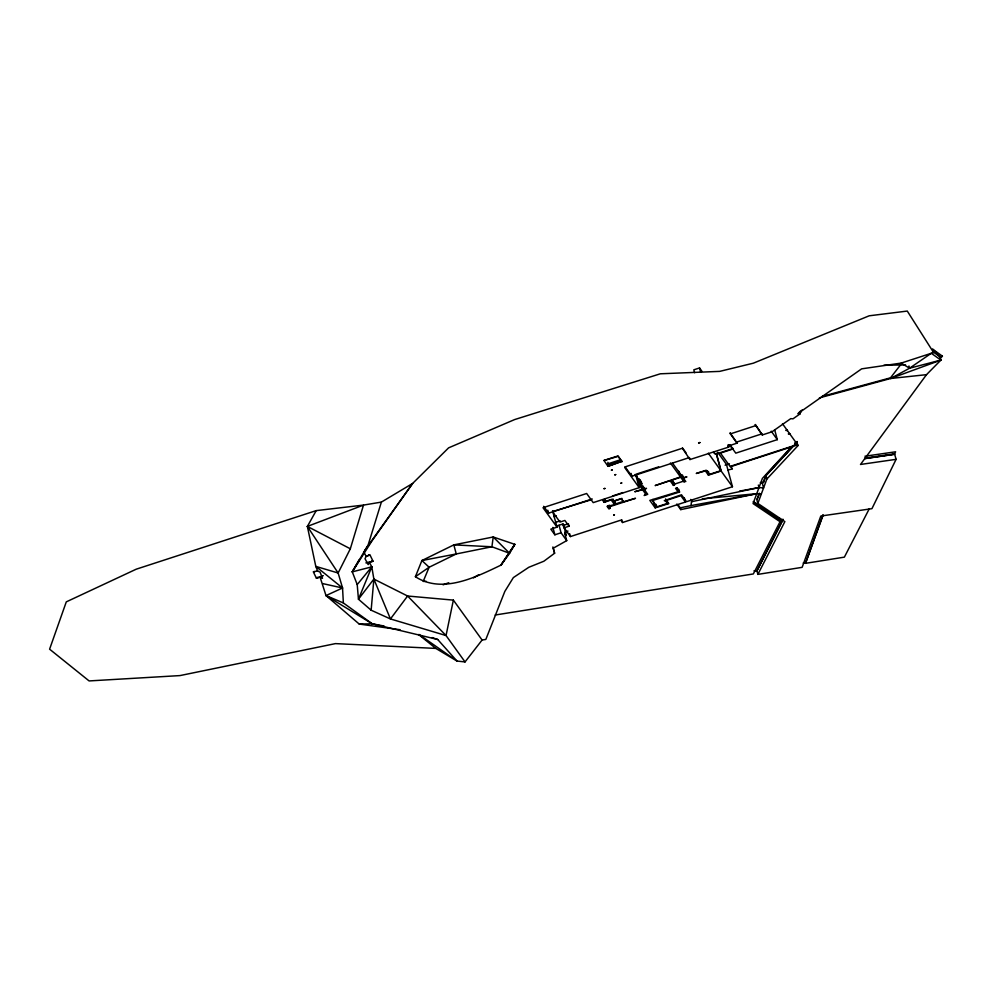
<?xml version="1.0" encoding="UTF-8"?>
<svg xmlns="http://www.w3.org/2000/svg" width="992" height="992" viewBox="0 0 992 992"><rect width="100%" height="100%" fill="white"/><g stroke="black" fill="none" stroke-linecap="round" stroke-linejoin="round"><path stroke-width="1.49" d="M608.431 464.665L607.848 463.859L619.516 460.052L620.124 460.71L608.431 464.665L607.86 462.322M620.149 460.362C618.971 461.801 622.356 460.66 619.963 461.069M552.904 546.939L554.602 553.238L543.864 561.236L528.798 567.288L513.348 577.604L504.829 591.418L485.832 639.443L482.1 640.026L465.037 661.924L446.04 635.55L390.451 618.946L371.144 610.204L373.872 579.08L371.802 566.854L369.371 562.328L373.029 561.224L365.887 562.886M677.883 504.519L680.264 507.842L690.965 505.598L691.759 499.782L692.23 501.568L759.004 487.568L763.567 487.952L761.992 482.1M373.872 579.08L390.451 618.946L407.6 596.018L453.369 600.123L446.04 635.55L407.6 596.018L373.872 579.08L358.447 599.205L371.144 610.204M465.037 661.924L456.977 661.056L437.708 639.493L372.248 623.807L343.356 602.95L342.55 587.996L338.136 573.004L350.325 548.787L363.506 505.089L381.374 502.101L412.622 483.451L448.607 447.851L514.612 419.579L660.325 373.798L719.696 371.38L753.312 363.196L869.19 315.803L907.283 311.066L933.608 352.532L901.17 363.097L861.639 368.85L797.828 413.676L800.048 413.887L799.478 411.767L801.139 411.928L798.783 413.577M381.374 502.101L368.144 544.955L352.272 571.851L357.219 584.573L358.447 599.205L371.802 566.854L352.272 571.851L359.141 559.81M869.339 508.66L844.378 557.144L805.504 563.332L822.963 514.774M805.504 563.332L823.087 515.22M759.289 493.235L756.896 499.881L757.851 503.428L784.858 521.618L757.888 574.38L802.144 567.337L820.806 516.038L871.931 508.673L896.098 459.333L894.548 453.89L895.59 451.806L864.962 456.221M793.03 446.4L766.134 475.453L763.282 482.583L766.022 475.007L792.906 445.954M759.45 493.557L757.02 499.36M757.851 503.428L766.866 479.037L798.126 445.482L782.465 423.733M415.388 576.712L421.898 560.542L453.828 544.881L493.21 536.982L514.811 544.36L509.603 553.3L500.935 565.155C475.379 577.356 442.209 594.158 415.388 576.712L429.127 567.25L456.258 553.958L491.92 546.766L509.603 553.3L493.21 536.982L491.92 546.766L453.828 544.881L456.258 553.958L421.898 560.542L429.127 567.25L423.2 581.411L426.188 581.312M779.563 518.208L779.166 519.002L753.3 501.58M779.241 518.853L780.034 521.718L753.337 573.946L495.169 615.015M757.888 574.38L756.933 570.834L783.06 519.448L778.608 520.081M756.933 570.834L783.06 519.448M373.029 561.224L369.929 554.813L366.197 556.413L365.006 558.694L368.181 564.609L369.371 562.328M320.056 577.096L326.008 595.572L342.55 587.996L315.791 566.382L338.136 573.004L307.371 526.417L316.212 510.62L363.506 505.089L307.371 526.417L315.791 566.382L317.614 570.97L320.069 572.148L322.512 578.286L320.056 577.096L316.398 578.2L313.286 571.776L317.614 570.97M352.272 571.851L372.26 540.479L412.622 483.451L364.572 550.659M933.608 352.532L932.703 349.209L940.007 356.748L940.9 360.084L926.503 374.666L860.498 464.467L896.098 459.333M822.108 396.428L890.494 377.828L900.897 364.424M357.219 584.573L371.802 566.854M794.976 443.722L797.047 441.49M795.1 444.168L797.171 441.936L765.911 475.478L766.866 479.037M940.242 358.199L942.4 356.14L932.703 349.209M940.081 357.864L942.4 356.14L940.007 356.748L932.778 351.664M799.887 411.618L802.23 409.969M800.048 413.887L792.992 418.835L790.773 418.624L772.074 431.768L762.278 434.955L755.296 424.564L762.278 434.955M890.494 377.828L890.667 378.485L909.565 368.218L931.277 353.288L940.9 360.084L890.667 378.485L819.38 397.891M473.482 577.865L478.752 574.728M563.208 523.764L566.358 535.407L564.684 533.088L566.717 540.64L553.214 548.229L554.602 553.238M443.102 584.834L448.768 582.713M565.068 532.096L567.957 531.08M701.828 371.12L699.546 367.945L693.83 369.818L694.623 372.744M316.212 510.62L136.264 569.172L66.29 601.871L49.6 649.177L89.106 680.934L179.974 675.589L335.47 643.61L435.823 648.408L456.977 661.056L419.021 634.483M603.979 460.474L617.979 455.923L621.872 461.317L607.984 466.327L603.979 460.474L618.103 456.37L621.996 461.764M608.48 464.157C609.844 464.764 606.881 465.694 608.766 464.715M621.872 461.317L607.984 466.327M566.717 540.64L561.063 532.778L554.875 534.8L550.82 529.158L557.008 527.149L543.008 507.706L586.656 493.495L593.216 502.622L639.195 487.655L624.712 467.542L625.915 466.624L682.397 448.248L689.961 459.544L728.674 447.094L727.967 446.115L737.068 443.151L730.087 432.772L730.397 433.876L755.594 425.68M636.566 474.04L658.663 466.86M736.771 442.048L761.98 433.839M625.034 466.736L631.892 476.272L689.428 457.548L689.961 459.544M787.078 430.007L785.8 430.416L787.499 430.59M731.65 449.438L720.452 453.084L730.31 466.786L796.477 445.247L795.671 442.271M789.582 433.492L788.305 433.901L790.016 434.074M543.653 506.317L548.588 513.149L592.224 498.951M591.517 499.708L553.313 511.376L553.759 511.996L552.941 512.269L559.984 522.052L564.882 520.453L569.024 526.206L564.126 527.794L562.563 524.098L556.5 526.082M774.64 429.71L777.319 439.642L735.779 453.158L729.69 444.701M639.096 478.814L640.596 484.369L641.874 483.96L641.13 481.182M612.51 495.975L623.013 492.553M553.784 516.547L556.214 515.753M640.596 484.369L643.808 488.833L646.511 488.386L644.056 489.18L647.751 494.314L644.13 495.492L645.978 494.45L644.081 487.419M639.691 479.558L642.345 489.403L634.793 491.722L642.593 489.75L645.978 494.45M682.521 475.118L683.327 478.094L685.794 481.542L682.558 481.442L683.24 480.785L680.698 477.264L671.138 480.376L674.622 484.022L673.469 485.41L670.084 480.711L655.142 485.572L680.45 476.904L670.443 463.016M608.914 505.436L609.671 508.239L609.237 506.838L635.5 498.294L623.46 501.778L621.488 499.038L621.872 498.381L613.354 501.158L611.977 499.236L605.331 501.406L604.426 500.154L602.9 500.638L604.14 502.361L611.184 499.931L614.594 504.668L607.017 506.354L609.113 508.673L609.82 508.437L609.063 505.622M683.327 478.094L686.935 476.916L683.066 477.747L672.613 463.227M725.102 465.211L729.418 463.81M796.092 442.531L794.815 442.94L796.477 445.247M555.371 522.437L560.232 520.85M675.23 483.873L682 481.666M615.635 503.911L623.336 501.406L621.426 498.753L613.726 501.258L615.635 503.911L614.854 501.01M678.776 489.242L679.532 492.032L652.401 500.576L656.915 506.838L667.418 503.415L665.471 500.712L664.28 500.662L681.504 494.772L686.489 501.704L732.468 486.737L721.134 471.014L708.424 475.143L705.374 470.927L696.26 473.457L706.168 470.233L709.218 474.449L720.886 470.654L716.472 454.286M727.954 470.01L732.394 468.931M563.468 525.351L568.366 523.764L569.024 526.206M679.532 492.032L676.594 487.965L675.552 488.312L678.057 491.784L649.822 500.39L655.204 507.867L668.831 503.576L666.512 500.377L680.872 495.702L685.435 502.039L622.542 522.511L620.843 520.155L570.437 536.56L564.126 527.794M313.77 571.64L314.737 571.677L313.906 571.925M365.763 556.066L369.607 555.247L368.627 555.21M323.305 575.645L316.398 578.2M901.17 363.097L909.565 368.218L940.9 360.084M676.767 504.085L680.748 509.615L756.747 493.681L761.31 494.078M739.573 491.102L759.004 487.568L758.334 485.076M690.965 505.598L756.747 493.681L702.336 498.79M760.318 482.62L763.518 482.534M753.982 570.834L757.169 570.797M803.198 563.01L805.442 563.109M864.664 458.192L894.548 453.89M865.049 458.502L894.722 454.224L864.788 458.639M890.667 378.485L926.503 374.666M343.356 602.95L326.008 595.572L359.216 624.055L372.248 623.807L384.102 626.026M883.934 365.217L905.572 364.932M359.216 624.055L400.086 629.722M322.648 583.581L342.55 587.996M432.09 637.571L437.708 639.493M307.371 526.417L350.325 548.787M326.008 595.572L372.248 623.807M753.722 501.989L779.278 519.448L753.412 502.026M780.034 521.718L753.089 503.576L762.389 478.404L791.901 446.301L730.608 466.252L732.307 468.596M418.661 634.582L435.823 648.408M728.798 444.627L733.038 448.533L715.418 454.262L713.298 452.315M771.23 431.185L777.319 439.642M730.397 433.876L737.068 443.151M717.724 452.315L726.442 464.417L732.468 486.737M708.313 453.195L720.886 470.654M682.558 448.012L685.993 452.786M690.692 499.422L692.23 501.568M665.731 499.137L667.269 502.25M635.091 474.523L641.874 483.96M642.345 489.403L639.307 485.175L636.641 475.329M605.579 501.754L604.822 498.939M453.369 600.123L482.1 640.026M363.717 551.8L366.197 556.413M372.446 560.926L371.616 561.174M317.576 577.356L316.746 577.604M655.799 504.184L656.915 506.838M665.744 499.298L667.418 503.415M908.957 365.998L909.565 368.218M796.874 442.035L797.828 445.582M728.054 444.8L728.674 447.094M699.546 367.945L700.699 372.211M716.323 453.146L721.134 471.014M708.412 471.473L709.218 474.449M707.209 470.679L708.424 475.143M682.558 476.123L684.17 482.075M681.628 474.833L683.488 481.132M678.925 471.287L680.698 477.264M684.294 497.823L685.435 502.039M677.35 488.188L678.478 492.379M677.176 487.952L678.305 492.144M673.754 482.261L674.51 485.076M680.264 507.842L680.748 509.615M672.861 480.922L673.667 483.898M672.328 481.194L673.469 485.41M667.021 501.109L667.777 503.924M652.934 499.422L655.204 507.867M643.052 486.018L643.808 488.833M639.939 479.905L642.593 489.75M635.624 474.424L639.195 487.655M631.11 473.395L631.892 476.272M619.913 460.437L620.161 461.342M621.773 519.696L622.542 522.511M613.068 499.038L614.594 504.668M609.386 505.275L610.142 508.09M608.22 505.66L609.113 508.673M607.86 505.771L608.629 508.586M603.384 499.546L604.14 502.361M569.681 533.746L570.437 536.56M559.042 525.301L561.063 532.778M552.569 510.694L557.008 527.149M552.891 527.409L554.875 534.8M547.782 510.21L548.588 513.149M514.811 544.36L500.935 565.155L514.811 544.36M612.262 469.861L611.444 470.121L612.262 469.861M699.906 442.544L698.616 442.965L699.906 442.544M615.672 474.585L614.854 474.858L615.672 474.585M604.897 488.436L604.078 488.696L604.897 488.436M621.699 482.968L620.88 483.228L621.699 482.968M614.408 514.823L613.713 515.046L614.408 514.823"/></g></svg>
